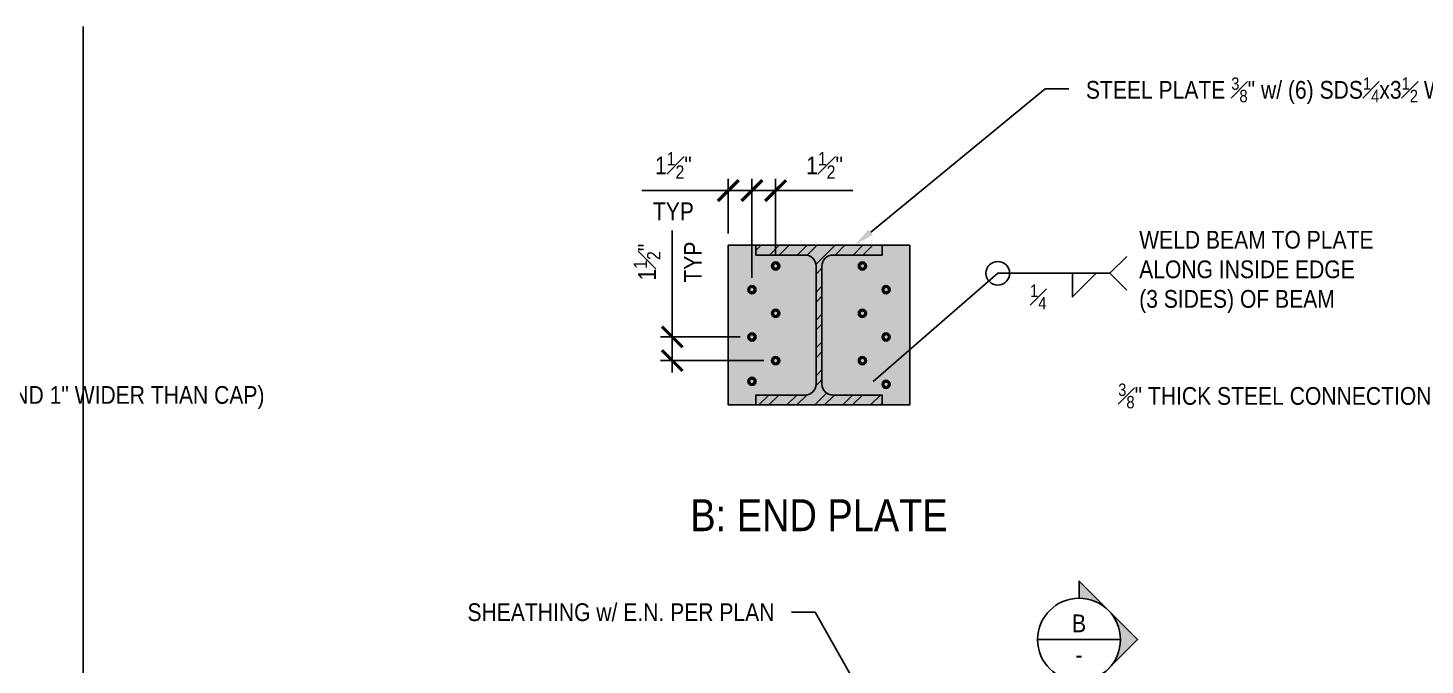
# Model space of a CAD drawing. Header units: inches. Extents: x -16404 to 14624, y -1591 to 16152.
# Drawn here: x -9038.7 to -8950.2, y 7911.5 to 7951.9 of the extents above; entities that cross this region are included whole.
import ezdxf
from ezdxf import colors
from ezdxf.entities.mleader import LeaderData, LeaderLine
from ezdxf.enums import TextEntityAlignment as Align
from ezdxf.math import Vec2, Vec3

# ---------------------------------------------------------------- set-up
doc = ezdxf.new("R2010")
doc.units = ezdxf.units.IN
doc.header["$LTSCALE"] = 24
doc.header["$MEASUREMENT"] = 0
doc.linetypes.add('PHANTOM2', pattern=[1.25, 0.625, -0.125, 0.125, -0.125, 0.125, -0.125])
doc.layers.get('0').update_dxf_attribs({"linetype": 'CONTINUOUS'})
doc.layers.get('DefPoints').update_dxf_attribs({"color": 251, "linetype": 'CONTINUOUS'})
for name, color, linetype in [('S-ANNO-DIMS', 2, 'CONTINUOUS'), ('S-ANNO-NOTE', 4, 'CONTINUOUS'), ('S-DETL-SYMB', 4, 'CONTINUOUS'), ('S-DETL-SYMB @ 1', 4, 'CONTINUOUS'), ('S-REV-5 (SSK)', 2, 'CONTINUOUS'), ('S-SIMPSON', 2, 'CONTINUOUS'), ('S-STEEL', 4, 'CONTINUOUS')]:
    doc.layers.add(name, color=color, linetype=linetype)
doc.layers.add('S-ANNO-GRID-NONPLOT', color=251, linetype='CONTINUOUS', plot=False)
doc.layers.add('S-HATCH1', color=1, linetype='CONTINUOUS', transparency=0.5)
doc.layers.add('S-POCHE-237', color=7, linetype='CONTINUOUS', true_color=0xededed, transparency=0.8)
doc.styles.add('Arial', font='arial.ttf', dxfattribs={"width": 0.85})
doc.dimstyles.new('DIM-12_Se', dxfattribs={"dimscale": 12, "dimtxt": 0.09375, "dimasz": 0.109375, "dimexe": 0.0625, "dimexo": 0.0625, "dimgap": 0.0625, "dimtad": 1, "dimdec": 4, "dimzin": 11, "dimdsep": 46, "dimlunit": 4, "dimtxsty": 'Arial', "dimblk": 'ARCHTICK', "dimcen": 0.125, "dimdle": 0.0625, "dimclrd": 256, "dimclre": 256, "dimclrt": 4, "dimadec": 0, "dimazin": 0, "dimtfac": 0.75, "dimtdec": 4, "dimtmove": 0, "dimatfit": 3, "dimfxl": 1, "dimfrac": 1, "dimtolj": 1, "dimtzin": 0, "dimarcsym": 0})

# ---------------------------------------------------------------- blocks, each defined once
blk = doc.blocks.new('W10x45')
at = {"layer": 'S-HATCH1'}
h = blk.add_hatch(dxfattribs=at)
h.set_pattern_fill('STEEL', color=256, scale=10, style=0)
h.set_pattern_definition([(45, (-76.649, -482.8013), (-0.8838835, 0.8838835), []), (45, (-76.649, -482.1763), (-0.8838835, 0.8838835), [])])
edge = h.paths.add_edge_path()
edge.add_line((4, -5.0625), (4, -4.4375))
edge.add_line((4, -4.4375), (0.875, -4.4375))
edge.add_arc((0.875, -3.75), 0.6875, 180, 270, ccw=False)
edge.add_line((0.1875, -3.75), (0.1875, 3.75))
edge.add_arc((0.875, 3.75), 0.6875, 90, 180, ccw=False)
edge.add_line((0.875, 4.4375), (4, 4.4375))
edge.add_line((4, 4.4375), (4, 5.0625))
edge.add_line((4, 5.0625), (-4, 5.0625))
edge.add_line((-4, 5.0625), (-4, 4.4375))
edge.add_line((-4, 4.4375), (-0.875, 4.4375))
edge.add_arc((-0.875, 3.75), 0.6875, 0, 90, ccw=False)
edge.add_line((-0.1875, 3.75), (-0.1875, -3.75))
edge.add_arc((-0.875, -3.75), 0.6875, -90, 0, ccw=False)
edge.add_line((-0.875, -4.4375), (-4, -4.4375))
edge.add_line((-4, -4.4375), (-4, -5.0625))
edge.add_line((-4, -5.0625), (4, -5.0625))
at = {"layer": 'S-STEEL'}
blk.add_lwpolyline([(4, -5.0625), (4, -4.4375), (0.875, -4.4375, -0.4142136), (0.1875, -3.75), (0.1875, 3.75, -0.4142136), (0.875, 4.4375), (4, 4.4375), (4, 5.0625), (-4, 5.0625), (-4, 4.4375), (-0.875, 4.4375, -0.4142136), (-0.1875, 3.75), (-0.1875, -3.75, -0.4142136), (-0.875, -4.4375), (-4, -4.4375), (-4, -5.0625)], format="xyb", close=True, dxfattribs=at)
blk = doc.blocks.new('_ARCHTICK')
at = {"color": 0, "linetype": 'ByBlock', "const_width": 0.15}
blk.add_lwpolyline([(-0.5, -0.5), (0.5, 0.5)], dxfattribs=at)
blk = doc.blocks.new('*D1995')
at = {"layer": 'DefPoints', "color": 0, "transparency": 16777216}
for p in [(-8992.804, 7941.59), (-8994.304, 7938.125), (-8992.804, 7935.313)]:
    blk.add_point(p, dxfattribs=at)
at = {"layer": 'S-ANNO-DIMS', "lineweight": -2, "transparency": 16777216}
for p, q in [((-8994.304, 7938.875), (-8994.304, 7942.34)), ((-8992.804, 7936.063), (-8992.804, 7942.34)), ((-8994.304, 7941.59), (-8999.782, 7941.59)), ((-8992.804, 7941.59), (-8995.054, 7941.59))]:
    blk.add_line(p, q, dxfattribs=at)
at = {"layer": 'S-ANNO-DIMS', "lineweight": -2, "transparency": 16777216, "xscale": 1.3125, "yscale": 1.3125, "zscale": 1.3125, "rotation": 180}
blk.add_blockref('_ARCHTICK', (-8994.304, 7941.59), dxfattribs=at)
at = {"layer": 'S-ANNO-DIMS', "lineweight": -2, "transparency": 16777216, "xscale": 1.3125, "yscale": 1.3125, "zscale": 1.3125}
blk.add_blockref('_ARCHTICK', (-8992.804, 7941.59), dxfattribs=at)
at = {"layer": 'S-ANNO-DIMS', "color": 4, "transparency": 16777216, "char_height": 1.125, "attachment_point": 5, "style": 'Arial'}
for s, insert in [('\\A1;1{\\H0.75x;\\S1#2;}"', (-8997.778, 7943.187)), ('\\A1;TYP', (-8997.778, 7940.278))]:
    blk.add_mtext(s, dxfattribs=dict(at, insert=insert))
blk = doc.blocks.new('*D1996')
at = {"layer": 'DefPoints', "color": 0, "transparency": 16777216}
for p in [(-8992.804, 7941.59), (-8991.304, 7936.813), (-8992.804, 7935.313)]:
    blk.add_point(p, dxfattribs=at)
at = {"layer": 'S-ANNO-DIMS', "lineweight": -2, "transparency": 16777216}
for p, q in [((-8992.804, 7936.063), (-8992.804, 7942.34)), ((-8991.304, 7937.563), (-8991.304, 7942.34)), ((-8992.804, 7941.59), (-8990.554, 7941.59)), ((-8991.304, 7941.59), (-8986.414, 7941.59))]:
    blk.add_line(p, q, dxfattribs=at)
at = {"layer": 'S-ANNO-DIMS', "lineweight": -2, "transparency": 16777216, "xscale": 1.3125, "yscale": 1.3125, "zscale": 1.3125, "rotation": 180}
blk.add_blockref('_ARCHTICK', (-8992.804, 7941.59), dxfattribs=at)
at = {"layer": 'S-ANNO-DIMS', "lineweight": -2, "transparency": 16777216, "xscale": 1.3125, "yscale": 1.3125, "zscale": 1.3125}
blk.add_blockref('_ARCHTICK', (-8991.304, 7941.59), dxfattribs=at)
at = {"layer": 'S-ANNO-DIMS', "color": 4, "transparency": 16777216, "insert": (-8988.203, 7943.187), "char_height": 1.125, "attachment_point": 5, "style": 'Arial'}
blk.add_mtext('\\A1;1{\\H0.75x;\\S1#2;}"', dxfattribs=at)
blk = doc.blocks.new('*D1997')
at = {"layer": 'DefPoints', "color": 0, "transparency": 16777216}
for p in [(-8997.851, 7932.313), (-8992.804, 7932.313), (-8991.304, 7930.813)]:
    blk.add_point(p, dxfattribs=at)
at = {"layer": 'S-ANNO-DIMS', "lineweight": -2, "transparency": 16777216}
for p, q in [((-8997.851, 7932.313), (-8997.851, 7939.062)), ((-8993.554, 7932.313), (-8998.601, 7932.313)), ((-8997.851, 7930.063), (-8997.851, 7932.313)), ((-8992.054, 7930.813), (-8998.601, 7930.813))]:
    blk.add_line(p, q, dxfattribs=at)
at = {"layer": 'S-ANNO-DIMS', "lineweight": -2, "transparency": 16777216, "xscale": 1.3125, "yscale": 1.3125, "zscale": 1.3125}
for p, rotation in [((-8997.851, 7932.313), 90), ((-8997.851, 7930.813), 270)]:
    blk.add_blockref('_ARCHTICK', p, dxfattribs=dict(at, rotation=rotation))
at = {"layer": 'S-ANNO-DIMS', "color": 4, "transparency": 16777216, "char_height": 1.125, "attachment_point": 5, "rotation": 90, "style": 'Arial'}
for s, insert in [('\\A1;1{\\H0.75x;\\S1#2;}"', (-8999.448, 7937.057)), ('\\A1;TYP', (-8996.539, 7937.057))]:
    blk.add_mtext(s, dxfattribs=dict(at, insert=insert))
blk = doc.blocks.new('Se_24x36_DETAILS_GRID')
blk.add_line((7.7674, 0), (7.7674, 7.6667))
blk = doc.blocks.new('*U853')
at = {"layer": 'S-DETL-SYMB'}
h = blk.add_hatch(color=4, dxfattribs=at)
edge = h.paths.add_edge_path()
edge.add_line((0, -0.2187), (0, -0.3092))
edge.add_line((0, -0.3092), (0.3092, 0))
edge.add_line((0.3092, 0), (0, 0.3092))
edge.add_line((0, 0.3092), (0, 0.2187))
edge.add_arc((0, 0), 0.2187, -90, 90, ccw=False)
blk.add_line((-0.2187, 0), (0.2187, 0), dxfattribs=at)
at = {"layer": 'S-DETL-SYMB', "color": 2, "linetype": 'PHANTOM2'}
for p, q in [((0, -0.3125), (0, -0.6458)), ((0, -2.0664), (0, -2.4792))]:
    blk.add_line(p, q, dxfattribs=at)
at = {"layer": 'S-DETL-SYMB'}
blk.add_lwpolyline([(0, -0.2187), (0, -0.3092), (0.3092, 0), (0, 0.3092), (0, 0.2187, -1)], format="xyb", close=True, dxfattribs=at)
blk.add_lwpolyline([(0, -2.3832), (0.2672, -2.4792), (0, -2.4792)], close=True, dxfattribs=at)
blk.add_circle((0, 0), 0.2187, dxfattribs=at)
blk.add_solid([(0.2672, -2.4792), (0, -2.3832), (0, -2.4792)], dxfattribs=at)
at = {"layer": 'S-DETL-SYMB', "style": 'Arial', "width": 0.85, "flags": 8}
blk.add_attdef('VIEWNUMBER', text='', height=0.0938, dxfattribs=at).set_placement((0, 0.0108), align=Align.BOTTOM_CENTER)
blk.add_attdef('SHEETNUMBER', text='', height=0.0938, dxfattribs=at).set_placement((0, -0.0325), align=Align.TOP_CENTER)

msp = doc.modelspace()

# ---------------------------------------------------------------- hatches: boundary and pattern name
at = {"layer": 'S-POCHE-237'}
h = msp.add_hatch(color=256, dxfattribs=at)
h.dxf.hatch_style = 1
h.paths.add_polyline_path([(-8994.30415, 7938.125), (-8982.80415, 7938.125), (-8982.80415, 7928), (-8994.30415, 7928)])

# ---------------------------------------------------------------- linework, layer by layer
at = {"layer": 'S-ANNO-NOTE'}
for points in [[(-8969.06404, 7935.28816), (-8970.1247, 7936.34882), (-8969.06404, 7937.40948)], [(-8972.50302, 7936.34882), (-8972.50302, 7934.84882), (-8971.00302, 7936.34882)]]:
    msp.add_lwpolyline(points, dxfattribs=at)
msp.add_circle((-8977.22815, 7936.34882), 0.75, dxfattribs=at)
at = {"layer": 'S-SIMPSON'}
for points in [[(-8991.19655, 7936.62612), (-8991.08894, 7936.8125), (-8991.19655, 7936.99888), (-8991.41175, 7936.99888), (-8991.51936, 7936.8125), (-8991.41175, 7936.62612)], [(-8985.91175, 7936.62612), (-8986.01936, 7936.8125), (-8985.91175, 7936.99888), (-8985.69655, 7936.99888), (-8985.58894, 7936.8125), (-8985.69655, 7936.62612)], [(-8992.69655, 7935.12612), (-8992.58894, 7935.3125), (-8992.69655, 7935.49888), (-8992.91175, 7935.49888), (-8993.01936, 7935.3125), (-8992.91175, 7935.12612)], [(-8984.41175, 7935.12612), (-8984.51936, 7935.3125), (-8984.41175, 7935.49888), (-8984.19655, 7935.49888), (-8984.08894, 7935.3125), (-8984.19655, 7935.12612)], [(-8991.19655, 7933.62612), (-8991.08894, 7933.8125), (-8991.19655, 7933.99888), (-8991.41175, 7933.99888), (-8991.51936, 7933.8125), (-8991.41175, 7933.62612)], [(-8985.91175, 7933.62612), (-8986.01936, 7933.8125), (-8985.91175, 7933.99888), (-8985.69655, 7933.99888), (-8985.58894, 7933.8125), (-8985.69655, 7933.62612)], [(-8992.69655, 7932.12612), (-8992.58894, 7932.3125), (-8992.69655, 7932.49888), (-8992.91175, 7932.49888), (-8993.01936, 7932.3125), (-8992.91175, 7932.12612)], [(-8984.41175, 7932.12612), (-8984.51936, 7932.3125), (-8984.41175, 7932.49888), (-8984.19655, 7932.49888), (-8984.08894, 7932.3125), (-8984.19655, 7932.12612)], [(-8991.19655, 7930.62612), (-8991.08894, 7930.8125), (-8991.19655, 7930.99888), (-8991.41175, 7930.99888), (-8991.51936, 7930.8125), (-8991.41175, 7930.62612)], [(-8985.91175, 7930.62612), (-8986.01936, 7930.8125), (-8985.91175, 7930.99888), (-8985.69655, 7930.99888), (-8985.58894, 7930.8125), (-8985.69655, 7930.62612)], [(-8992.69655, 7929.3125), (-8992.58894, 7929.49888), (-8992.69655, 7929.68525), (-8992.91175, 7929.68525), (-8993.01936, 7929.49888), (-8992.91175, 7929.3125)], [(-8984.41175, 7929.12612), (-8984.51936, 7929.3125), (-8984.41175, 7929.49888), (-8984.19655, 7929.49888), (-8984.08894, 7929.3125), (-8984.19655, 7929.12612)]]:
    msp.add_lwpolyline(points, close=True, dxfattribs=at)
for centre, radius in [((-8991.30415, 7936.8125), 0.25844), ((-8991.30415, 7936.8125), 0.18638), ((-8991.30415, 7936.8125), 0.15531), ((-8985.80415, 7936.8125), 0.25844), ((-8985.80415, 7936.8125), 0.18638), ((-8985.80415, 7936.8125), 0.15531), ((-8992.80415, 7935.3125), 0.25844), ((-8992.80415, 7935.3125), 0.18638), ((-8992.80415, 7935.3125), 0.15531), ((-8984.30415, 7935.3125), 0.25844), ((-8984.30415, 7935.3125), 0.18638), ((-8984.30415, 7935.3125), 0.15531), ((-8991.30415, 7933.8125), 0.25844), ((-8985.80415, 7933.8125), 0.25844), ((-8991.30415, 7933.8125), 0.18638), ((-8991.30415, 7933.8125), 0.15531), ((-8985.80415, 7933.8125), 0.18638), ((-8985.80415, 7933.8125), 0.15531), ((-8992.80415, 7932.3125), 0.25844), ((-8992.80415, 7932.3125), 0.18638), ((-8992.80415, 7932.3125), 0.15531), ((-8984.30415, 7932.3125), 0.25844), ((-8984.30415, 7932.3125), 0.18638), ((-8984.30415, 7932.3125), 0.15531), ((-8991.30415, 7930.8125), 0.25844), ((-8991.30415, 7930.8125), 0.18638), ((-8991.30415, 7930.8125), 0.15531), ((-8985.80415, 7930.8125), 0.25844), ((-8985.80415, 7930.8125), 0.18638), ((-8985.80415, 7930.8125), 0.15531), ((-8992.80415, 7929.49888), 0.25844), ((-8992.80415, 7929.49888), 0.18638), ((-8992.80415, 7929.49888), 0.15531), ((-8984.30415, 7929.3125), 0.25844), ((-8984.30415, 7929.3125), 0.18638), ((-8984.30415, 7929.3125), 0.15531)]:
    msp.add_circle(centre, radius, dxfattribs=at)
at = {"layer": 'S-STEEL'}
msp.add_lwpolyline([(-8994.30415, 7938.125), (-8982.80415, 7938.125), (-8982.80415, 7928), (-8994.30415, 7928)], close=True, dxfattribs=at)

# ---------------------------------------------------------------- block references
at = {"layer": 'S-ANNO-GRID-NONPLOT', "xscale": 12, "yscale": 12, "zscale": 12}
msp.add_blockref('Se_24x36_DETAILS_GRID', (-9128.3678, 7860), dxfattribs=at)
at = {"layer": 'S-DETL-SYMB @ 1', "xscale": 12, "yscale": 12, "zscale": 12}
msp.add_blockref('*U853', (-8972.08178, 7913.125), dxfattribs=at).add_auto_attribs({'VIEWNUMBER': 'B', 'SHEETNUMBER': '-'})
at = {"layer": 'S-REV-5 (SSK)'}
msp.add_blockref('W10x45', (-8988.55415, 7933.0625), dxfattribs=at)

# ---------------------------------------------------------------- texts
at = {"layer": 'S-ANNO-NOTE', "color": 4, "char_height": 1.125, "style": 'Arial'}
for s, insert, width, attachment_point in [('WELD BEAM TO PLATE ALONG INSIDE EDGE (3 SIDES) OF BEAM', (-8968.27229, 7936.43047), 14.909472, 4), ('\\A1;{\\H0.7x;\\S1#4;}', (-8975.18378, 7935.63932), 2.0903287, 1)]:
    msp.add_mtext(s, dxfattribs=dict(at, insert=insert, width=width, attachment_point=attachment_point))
at = {"layer": 'S-ANNO-NOTE', "color": 6, "insert": (-8988.55415, 7920), "char_height": 2.025, "width": 31.0800653, "attachment_point": 8, "style": 'Arial'}
msp.add_mtext('\\A1;B: END PLATE', dxfattribs=at)

# ---------------------------------------------------------------- dimensions: what is measured, and where the dimension line sits
at = {"layer": 'S-ANNO-DIMS'}
dim = msp.add_linear_dim(base=(-8992.80415, 7941.59021), p1=(-8994.30415, 7938.125), p2=(-8992.80415, 7935.3125), text='<>\\XTYP', dimstyle='DIM-12_Se', dxfattribs=at)
dim.commit()
dim.dimension.update_dxf_attribs({"geometry": '*D1995', "text_midpoint": (-8997.77754, 7941.59021), "dimtype": 160})
dim = msp.add_linear_dim(base=(-8992.80415, 7941.59021), p1=(-8991.30415, 7936.8125), p2=(-8992.80415, 7935.3125), angle=180, dimstyle='DIM-12_Se', dxfattribs=at)
dim.commit()
dim.dimension.update_dxf_attribs({"geometry": '*D1996', "text_midpoint": (-8988.20291, 7941.59021), "dimtype": 160})
dim = msp.add_linear_dim(base=(-8997.85108, 7932.3125), p1=(-8991.30415, 7930.8125), p2=(-8992.80415, 7932.3125), angle=90, text='<>\\XTYP', dimstyle='DIM-12_Se', dxfattribs=at)
dim.commit()
dim.dimension.update_dxf_attribs({"geometry": '*D1997', "text_midpoint": (-8997.85108, 7937.05717), "dimtype": 160})

# ---------------------------------------------------------------- leaders
at = {"layer": 'S-ANNO-NOTE'}
ml = msp.add_multileader_mtext('Standard', dxfattribs=at)
ml.set_content('\\A1;STEEL PLATE {\\H0.7x;\\S3#8;}" w/ (6) SDS{\\H0.7x;\\S1#4;\\H1.42857x;x3\\H0.7x;\\S1#2;\\H1.42857x; WOOD SCREWS EACH SIDE OF BEAM (12 TOTAL MIN)}', color=4, style='Arial')
ml.set_leader_properties(color=2)
ml.build(insert=Vec2(0, 0))
ml.multileader.update_dxf_attribs({"dogleg_length": 0.36, "arrow_head_size": 1.3125, "scale": 12})
ctx = ml.context
ctx.base_point, ctx.scale, ctx.char_height, ctx.arrow_head_size, ctx.landing_gap_size, ctx.plane_origin = Vec3(-8972.72815, 7948.03767), 12, 1.125, 1.3125, 1.08, Vec3(-8996.60414, 8255.11122)
notes = []
notes.append((ctx, [(0, (1, 1, 0), (-8974.22815, 7948.03767), (1, 0), 1.5, [(0, [(-8986.29437, 7938.125)], 0, [])])]))
ctx.mtext.insert, ctx.mtext.width, ctx.mtext.flow_direction = Vec3(-8971.64815, 7948.76554), 21.2158017, 5
ml = msp.add_multileader_mtext('Standard', dxfattribs=at)
ml.set_content('"CCOQ" COLUMN CAP', color=4, style='Arial')
ml.set_leader_properties(color=2)
ml.build(insert=Vec2(0, 0))
ml.multileader.update_dxf_attribs({"dogleg_length": 0.36, "arrow_head_size": 1.3125, "scale": 12})
ctx = ml.context
ctx.base_point, ctx.scale, ctx.char_height, ctx.arrow_head_size, ctx.landing_gap_size, ctx.plane_origin = Vec3(-9067.59937, 7932.88353), 12, 1.125, 1.3125, 1.08, Vec3(-9112.80615, 8231.21835)
notes.append((ctx, [(0, (1, 1, 0), (-9069.09937, 7932.88353), (1, 0), 1.5, [(0, [(-9078.24393, 7939.82857)], 0, [])])]))
ctx.mtext.insert, ctx.mtext.width, ctx.mtext.flow_direction = Vec3(-9066.51937, 7933.48977), 16.6912124, 5
ml = msp.add_multileader_mtext('Standard', dxfattribs=at)
ml.set_content('WOOD BEAM PER PLAN', color=4, style='Arial')
ml.set_leader_properties(color=2)
ml.build(insert=Vec2(0, 0))
ml.multileader.update_dxf_attribs({"dogleg_length": 0.36, "arrow_head_size": 1.3125, "scale": 12})
ctx = ml.context
ctx.base_point, ctx.scale, ctx.char_height, ctx.arrow_head_size, ctx.landing_gap_size, ctx.plane_origin = Vec3(-9067.59937, 7936.88081), 12, 1.125, 1.3125, 1.08, Vec3(-9112.80615, 8236.56954)
notes.append((ctx, [(0, (1, 1, 0), (-9069.09937, 7936.88081), (1, 0), 1.5, [(0, [(-9072.76759, 7940.07857)], 0, [])])]))
ctx.mtext.insert, ctx.mtext.width, ctx.mtext.flow_direction = Vec3(-9066.51937, 7937.4529), 19.9553591, 5
ml = msp.add_multileader_mtext('Standard', dxfattribs=at)
ml.set_content('\\A1;{\\H0.7x;\\S3#8;\\H1.4286x;" STEEL CONNECTION PLATE (8" TALL AND 1" WIDER THAN CAP)}', color=4, style='Arial')
ml.set_leader_properties(color=2)
ml.build(insert=Vec2(0, 0))
ml.multileader.update_dxf_attribs({"dogleg_length": 0.36, "arrow_head_size": 1.3125, "scale": 12})
ctx = ml.context
ctx.base_point, ctx.scale, ctx.char_height, ctx.arrow_head_size, ctx.landing_gap_size, ctx.plane_origin = Vec3(-9067.59937, 7928.6958), 12, 1.125, 1.3125, 1.08, Vec3(-9112.80615, 8227.03062)
notes.append((ctx, [(0, (1, 1, 0), (-9069.09937, 7928.6958), (1, 0), 1.5, [(0, [(-9082.35228, 7939.32857)], 0, [])])]))
ctx.mtext.insert, ctx.mtext.width, ctx.mtext.flow_direction = Vec3(-9066.51937, 7929.42368), 16.9694997, 5
ml = msp.add_multileader_mtext('Standard', dxfattribs=at)
ml.set_content('WOOD BEAM PER PLAN, TYP.', color=4, style='Arial')
ml.set_leader_properties(color=2)
ml.build(insert=Vec2(0, 0))
ml.multileader.update_dxf_attribs({"dogleg_length": 0.36, "arrow_head_size": 1.3125, "scale": 12})
ctx = ml.context
ctx.base_point, ctx.scale, ctx.char_height, ctx.arrow_head_size, ctx.landing_gap_size, ctx.plane_origin = Vec3(-8939.11753, 7936.81695), 12, 1.125, 1.3125, 1.08, Vec3(-8870.6677, 8239.69212)
ctx.text_align_type = 2
notes.append((ctx, [(0, (1, 1, 0), (-8916.43885, 7936.81695), (-1, 0), 1.5, [(0, [(-8900.74658, 7928.79592)], 0, [])])]))
ctx.mtext.insert, ctx.mtext.width, ctx.mtext.alignment, ctx.mtext.flow_direction = Vec3(-8919.01885, 7937.49073), 22.0183139, 3, 5
ml = msp.add_multileader_mtext('Standard', dxfattribs=at)
ml.set_content('', color=4, style='Arial')
ml.set_leader_properties(color=2)
ml.build(insert=Vec2(0, 0))
ml.multileader.update_dxf_attribs({"dogleg_length": 1.21451, "arrow_head_size": 1.3125, "scale": 12})
ctx = ml.context
ctx.base_point, ctx.scale, ctx.char_height, ctx.arrow_head_size, ctx.landing_gap_size, ctx.plane_origin = Vec3(-8970.1247, 7936.34882), 12, 1.125, 1.3125, 1.08, Vec3(-8981.25874, 7929.31822)
notes.append((ctx, [(0, (1, 1, 0), (-8977.22815, 7936.34882), (1, 0), 7.10344, [(0, [(-8986.11665, 7928.625)], 0, [])])]))
ctx.mtext.insert, ctx.mtext.flow_direction = Vec3(-8969.0447, 7936.91132), 5
ml = msp.add_multileader_mtext('Standard', dxfattribs=at)
ml.set_content('"CCOQ" COLUMN CAP, TYP.', color=4, style='Arial')
ml.set_leader_properties(color=2)
ml.build(insert=Vec2(0, 0))
ml.multileader.update_dxf_attribs({"dogleg_length": 0.36, "arrow_head_size": 1.3125, "scale": 12})
ctx = ml.context
ctx.base_point, ctx.scale, ctx.char_height, ctx.arrow_head_size, ctx.landing_gap_size, ctx.plane_origin = Vec3(-8937.70592, 7932.81967), 12, 1.125, 1.3125, 1.08, Vec3(-8870.6677, 8234.34092)
ctx.text_align_type = 2
notes.append((ctx, [(0, (1, 1, 0), (-8916.27767, 7932.81967), (-1, 0), 1.5, [(0, [(-8900.99658, 7923.54815)], 0, [])])]))
ctx.mtext.insert, ctx.mtext.width, ctx.mtext.alignment, ctx.mtext.flow_direction = Vec3(-8918.85767, 7933.49344), 21.4685885, 3, 5
ml = msp.add_multileader_mtext('Standard', dxfattribs=at)
ml.set_content('\\A1;{\\H0.7x;\\S3#8;\\H1.4286x;" THICK STEEL CONNECTION PLATE (8" TALL AND 1" WIDER THAN CAP), TYP.}', color=4, style='Arial')
ml.set_leader_properties(color=2)
ml.build(insert=Vec2(0, 0))
ml.multileader.update_dxf_attribs({"dogleg_length": 0.36, "arrow_head_size": 1.3125, "scale": 12})
ctx = ml.context
ctx.base_point, ctx.scale, ctx.char_height, ctx.arrow_head_size, ctx.landing_gap_size, ctx.plane_origin = Vec3(-8939.63999, 7928.63195), 12, 1.125, 1.3125, 1.08, Vec3(-8870.6677, 8230.1532)
ctx.text_align_type = 2
notes.append((ctx, [(0, (1, 1, 0), (-8916.0952, 7928.63195), (-1, 0), 1.5, [(0, [(-8898.71677, 7916.46569)], 0, [])])]))
ctx.mtext.insert, ctx.mtext.width, ctx.mtext.alignment, ctx.mtext.flow_direction = Vec3(-8918.6752, 7929.35982), 21.9167327, 3, 5
ml = msp.add_multileader_mtext('Standard', dxfattribs=at)
ml.set_content('HSS STEEL COLUMN PER PLAN', color=4, style='Arial')
ml.set_leader_properties(color=2)
ml.build(insert=Vec2(0, 0))
ml.multileader.update_dxf_attribs({"dogleg_length": 0.36, "arrow_head_size": 1.3125, "scale": 12})
ctx = ml.context
ctx.base_point, ctx.scale, ctx.char_height, ctx.arrow_head_size, ctx.landing_gap_size, ctx.plane_origin = Vec3(-8932.37824, 7920.9139), 12, 1.125, 1.3125, 1.08, Vec3(-8886.90981, 8221.18517)
ctx.text_align_type = 2
notes.append((ctx, [(0, (1, 1, 0), (-8912.21412, 7920.9139), (-1, 0), 1.5, [(0, [(-8900.62158, 7914.01836)], 0, [])])]))
ctx.mtext.insert, ctx.mtext.width, ctx.mtext.alignment, ctx.mtext.flow_direction = Vec3(-8914.79412, 7921.4764), 16.9694997, 3, 5
ml = msp.add_multileader_mtext('Standard', dxfattribs=at)
ml.set_content('SHEATHING w/ E.N. PER PLAN', color=4, style='Arial')
ml.set_leader_properties(color=2)
ml.build(insert=Vec2(0, 0))
ml.multileader.update_dxf_attribs({"dogleg_length": 0.36, "arrow_head_size": 1.3125, "scale": 12})
ctx = ml.context
ctx.base_point, ctx.scale, ctx.char_height, ctx.arrow_head_size, ctx.landing_gap_size, ctx.plane_origin = Vec3(-9067.59937, 7920.90027), 12, 1.125, 1.3125, 1.08, Vec3(-9112.80615, 8218.88192)
notes.append((ctx, [(0, (1, 1, 0), (-9069.09937, 7920.90027), (1, 0), 1.5, [(0, [(-9073.28304, 7916.63522)], 0, [])])]))
ctx.mtext.insert, ctx.mtext.width, ctx.mtext.flow_direction = Vec3(-9066.51937, 7921.46315), 9.5117829, 5
ml = msp.add_multileader_mtext('Standard', dxfattribs=at)
ml.set_content('SHEATHING w/ E.N. PER PLAN', color=4, style='Arial')
ml.set_leader_properties(color=2)
ml.build(insert=Vec2(0, 0))
ml.multileader.update_dxf_attribs({"dogleg_length": 0.36, "arrow_head_size": 1.3125, "scale": 12})
ctx = ml.context
ctx.base_point, ctx.scale, ctx.char_height, ctx.arrow_head_size, ctx.landing_gap_size, ctx.plane_origin = Vec3(-9004.75022, 7914.86424), 12, 1.125, 1.3125, 1.08, Vec3(-8966.38017, 8217.98514)
ctx.text_align_type = 2
notes.append((ctx, [(0, (1, 1, 0), (-8988.79661, 7914.86424), (-1, 0), 1.5, [(0, [(-8982.30012, 7903.3754)], 0, [])])]))
ctx.mtext.insert, ctx.mtext.width, ctx.mtext.alignment, ctx.mtext.flow_direction = Vec3(-8991.37661, 7915.42713), 14.7013617, 3, 5
for ctx, leaders in notes:
    for number, flags, end, landing, length, lines in leaders:
        leader = LeaderData()
        leader.index, (leader.has_last_leader_line, leader.has_dogleg_vector, leader.attachment_direction) = number, flags
        leader.last_leader_point, leader.dogleg_vector, leader.dogleg_length = Vec3(end), Vec3(landing), length
        for number, points, colour, breaks in lines:
            line = LeaderLine()
            line.index, line.vertices, line.color, line.breaks = number, Vec3.list(points), colors.encode_raw_color(colour), breaks
            leader.lines.append(line)
        ctx.leaders.append(leader)

doc.saveas('drawing.dxf')
